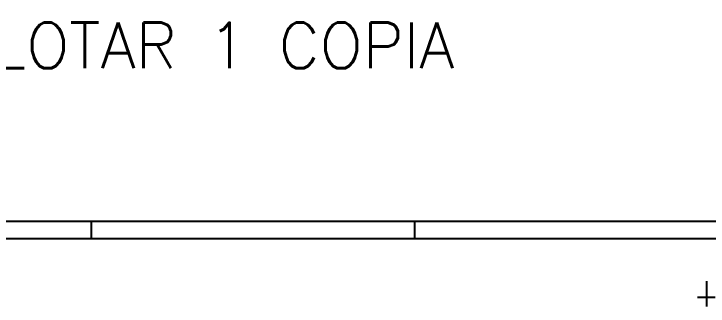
# Model space of a CAD drawing. Header units: inches. Extents: x 580771 to 672494, y 7715997 to 7829530.
# Drawn here: x 653681 to 655606, y 7729154 to 7729964 of the extents above; entities that cross this region are included whole.
import ezdxf

# ---------------------------------------------------------------- set-up
doc = ezdxf.new("R2010")
doc.units = ezdxf.units.IN
doc.header["$MEASUREMENT"] = 0
doc.linetypes.add('DASHDOTX2', pattern=[2, 1, -0.5, 0, -0.5])
for name, color, linetype in [('04', 4, 'Continuous'), ('1-ARQ-D', 4, 'Continuous'), ('P02', 2, 'Continuous'), ('SIMBOLOS', 2, 'Continuous')]:
    doc.layers.add(name, color=color, linetype=linetype)
doc.styles.add('ROMANS', font='romans', dxfattribs={"height": 0.2})

# ---------------------------------------------------------------- blocks, each defined once
blk = doc.blocks.new('A0')
at = {"color": 0}
blk.add_lwpolyline([(2.5, 1), (2.5, 83.1), (117.9, 83.1), (117.9, 1)], close=True, dxfattribs=at)
at = {"layer": 'P02'}
blk.add_lwpolyline([(0, 0), (0, 84.1), (118.9, 84.1), (118.9, 0)], close=True, dxfattribs=at)
for points in [[(63.4, 84.1), (63.4, 83.1)], [(81.9, 84.1), (81.9, 83.1)]]:
    blk.add_lwpolyline(points, dxfattribs=at)

msp = doc.modelspace()

# ---------------------------------------------------------------- linework, layer by layer
at = {"layer": '04', "linetype": 'DASHDOTX2', "ltscale": 70}
msp.add_line((655601.168, 7729223.148), (655601.168, 7727487.801), dxfattribs=at)
at = {"layer": 'SIMBOLOS', "color": 4}
msp.add_line((655625.438, 7729178.317), (655576.898, 7729178.317), dxfattribs=at)

# ---------------------------------------------------------------- block references
at = {"xscale": 48.51000000000931, "yscale": 48.51000000000931, "zscale": 48.51000000000931}
msp.add_blockref('A0', (650819.194, 7725310.562), dxfattribs=at)

# ---------------------------------------------------------------- texts
at = {"layer": '1-ARQ-D', "linetype": 'Continuous', "lineweight": 0, "style": 'ROMANS'}
msp.add_text('A0 ESCALA 1/50 PLOTAR 1 COPIA', height=126.5625, dxfattribs=at).set_placement((651984.764, 7729813.628))

doc.saveas('drawing.dxf')
